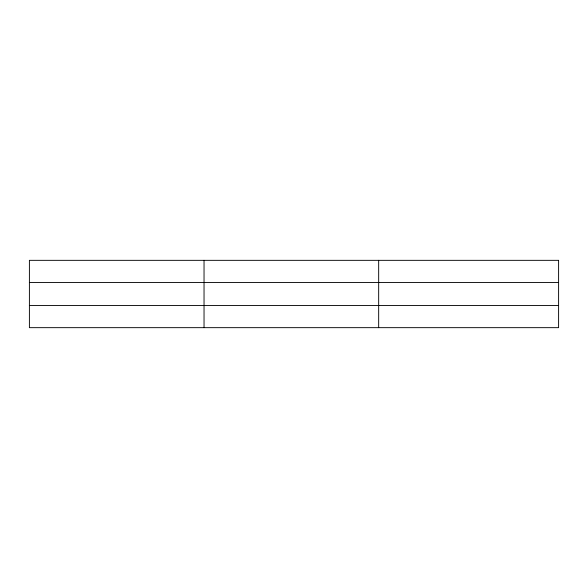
<?xml version="1.0" encoding="UTF-8"?>
<svg xmlns="http://www.w3.org/2000/svg" width="588" height="588" viewBox="0 0 588 588"><rect width="100%" height="100%" fill="white"/><g stroke="black" fill="none" stroke-linecap="round" stroke-linejoin="round"><path stroke-width="0.88" d="M204.036 327.663L204.036 260.337M378.672 327.663L378.672 260.337M29.4 282.556L558.6 282.556M29.4 305.444L558.6 305.444M558.6 260.337L558.6 327.663L29.4 327.663L29.4 260.337L558.6 260.337"/></g></svg>
